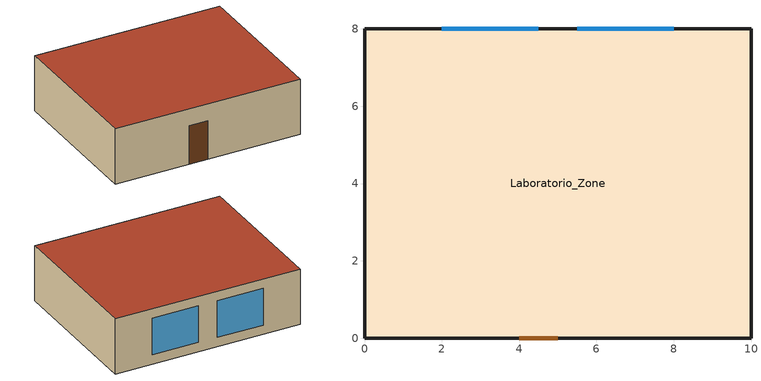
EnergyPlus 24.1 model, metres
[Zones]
Laboratorio_Zone
 floor ground (Floor_Construction): 0,0 0,8 10,8 10,0 z0
 wall outside (Wall_Exterior): 0,0 10,0 10,8 0,8 0,0 z0:3
 window (Window_Construction): 4.5,8 2,8 / 8,8 5.5,8 z0.5:2.5
 door (Wall_Interior): 4,0 5,0 z0:2.1
 roof outside (Roof_Construction): 0,8 0,0 10,0 10,8 z3
[Building]
Laboratorio_Arquitetura: North Axis {deg}=0; Terrain=Suburbs; Loads Convergence Tolerance Value=0.04; Temperature Convergence Tolerance Value {deltaC}=0.4; Solar Distribution=FullInteriorAndExterior; Maximum Number of Warmup Days=25; Minimum Number of Warmup Days=6
[Site:Location]
Fortaleza_CE_BRA: Latitude {deg}=-3.72; Longitude {deg}=-38.54; Time Zone {hr}=-3; Elevation {m}=21
[SizingPeriod:DesignDay] Day of Month=21; Dry-Bulb Temperature Range Modifier Type=DefaultMultipliers; Humidity Condition Type=Wetbulb; Barometric Pressure {Pa}=101289; Rain Indicator=No; Snow Indicator=No; Daylight Saving Time Indicator=No; Solar Model Indicator=ASHRAETau
Name | Month | Day Type | Maximum Dry-Bulb Temperature {C} | Daily Dry-Bulb Temperature Range {deltaC} | Wetbulb or DewPoint at Maximum Dry-Bulb {C} | Wind Speed {m/s} | Wind Direction {deg} | ASHRAE Clear Sky Optical Depth for Beam Irradiance (taub) | ASHRAE Clear Sky Optical Depth for Diffuse Irradiance (taud)
Fortaleza Ann Htg 99.6% Condns DB | 1 | WinterDesignDay | 23.5 | 0 | 21.5 | 4.5 | 90 | 0.325 | 2.461
Fortaleza Ann Clg .4% Condns DB=>MWB | 12 | SummerDesignDay | 33.5 | 7 | 26.5 | 4.9 | 110 | 0.556 | 1.779
[Material] Thermal Absorptance=0.9
Name | Roughness | Thickness {m} | Conductivity {W/m-K} | Density {kg/m3} | Specific Heat {J/kg-K} | Solar Absorptance | Visible Absorptance
Concrete_20cm | MediumRough | 0.2 | 1.75 | 2243 | 837 | 0.7 | 0.7
Brick_10cm | MediumRough | 0.1 | 0.89 | 1920 | 790 | 0.7 | 0.7
Plaster_2cm | Smooth | 0.02 | 0.72 | 1856 | 780 | 0.5 | 0.5
Insulation_5cm | MediumRough | 0.05 | 0.04 | 91 | 837 | 0.7 | 0.7
[WindowMaterial:SimpleGlazingSystem]
SimpleWindow_DoublePane: U-Factor {W/m2-K}=2.7; Solar Heat Gain Coefficient=0.7; Visible Transmittance=0.8
[Construction]
Wall_Exterior; Wall_Interior: Plaster_2cm, Brick_10cm, Plaster_2cm
Floor_Construction: Concrete_20cm
Roof_Construction: Concrete_20cm, Insulation_5cm
Window_Construction: SimpleWindow_DoublePane
[Zone]
Laboratorio_Zone: 0, 0, 0, 1, 1, autocalculate, autocalculate
[People]
Ocupacao_Lab: Zone or ZoneList=Laboratorio_Zone; Number of People Schedule=Ocupacao_Laboratorio; Number of People Calculation Method=People; Number of People=30; Fraction Radiant=0.3; Activity Level Schedule=ActivityLevel_Seated
[Lights]
Iluminacao_Lab: Zone or ZoneList=Laboratorio_Zone; Schedule=Iluminacao_Laboratorio; Design Level Calculation Method=Watts/Area; Watts per Zone Floor Area {W/m2}=12; Return Air Fraction=0; Fraction Radiant=0.42; Fraction Visible=0.18; Fraction Replaceable=1
[ElectricEquipment]
Equipamentos_Lab: Zone or ZoneList=Laboratorio_Zone; Schedule=Equipamentos_Laboratorio; Design Level Calculation Method=Watts/Area; Watts per Zone Floor Area {W/m2}=10; Fraction Latent=0; Fraction Radiant=0.5; Fraction Lost=0
[ZoneInfiltration:DesignFlowRate]
Infiltracao_Lab: Zone or ZoneList=Laboratorio_Zone; Schedule=Always_On; Design Flow Rate Calculation Method=flow/zone; Design Flow Rate {m3/s}=0.05; Constant Term Coefficient=1; Temperature Term Coefficient=0; Velocity Term Coefficient=0; Velocity Squared Term Coefficient=0
[ZoneControl:Thermostat]
Termostato_Lab: Zone or ZoneList=Laboratorio_Zone; Control Type Schedule=Zone_Control_Type_Sched; Control 1=Dual_Setpoint
[ThermostatSetpoint:DualSetpoint]
Dual_Setpoint: Heating Setpoint Temperature Schedule=Termostato_Aquecimento; Cooling Setpoint Temperature Schedule=Termostato_Resfriamento
[Sizing:Zone]
Laboratorio_Zone: Zone Cooling Design Supply Air Temperature Input Method=SupplyAirTemperature; Zone Cooling Design Supply Air Temperature {C}=13; Zone Heating Design Supply Air Temperature Input Method=SupplyAirTemperature; Zone Heating Design Supply Air Temperature {C}=50; Zone Cooling Design Supply Air Humidity Ratio {kg-H20/kg-air}=0.009; Zone Heating Design Supply Air Humidity Ratio {kg-H2O/kg-air}=0.015; Cooling Design Air Flow Method=DesignDay; Cooling Design Air Flow Rate {m3/s}=0; Cooling Minimum Air Flow Fraction=0; Heating Design Air Flow Method=DesignDay; Heating Design Air Flow Rate {m3/s}=0; Heating Maximum Air Flow Fraction=0
[Zone equipment]
Laboratorio_Zone: Laboratorio_Zone Ideal Loads Air System
[ZoneHVAC:IdealLoadsAirSystem]
Laboratorio_Zone Ideal Loads Air System: Maximum Heating Supply Air Temperature [C]=50; Minimum Cooling Supply Air Temperature [C]=13; Maximum Heating Supply Air Humidity Ratio [kg-H20/kg-air]=0.015; Minimum Cooling Supply Air Humidity Ratio [kg-H20/kg-air]=0.009; Heating Limit=NoLimit; Maximum Heating Air Flow Rate {m3/s}=autosize; Cooling Limit=NoLimit; Maximum Cooling Air Flow Rate {m3/s}=autosize; Dehumidification Control Type=ConstantSupplyHumidityRatio; Cooling Sensible Heat Ratio=0.7; Humidification Control Type=None; Demand Controlled Ventilation Type=None; Outdoor Air Economizer Type=NoEconomizer; Heat Recovery Type=None; Sensible Heat Recovery Effectiveness=0.7; Latent Heat Recovery Effectiveness=0.65
[Schedule:Compact]
Always_On: Through: 12/31, For: AllDays, Until: 24:00, 1
Ocupacao_Laboratorio: Through: 12/31, For: Weekdays, Until: 07:00, 0, Until: 12:00, 1, Until: 14:00, 0.5, Until: 18:00, 1, Until: 24:00, 0, For: SummerDesignDay WinterDesignDay, Until: 24:00, 1, For: AllOtherDays, Until: 24:00, 0
Iluminacao_Laboratorio: Through: 12/31, For: Weekdays, Until: 07:00, 0.05, Until: 18:00, 1, Until: 24:00, 0.05, For: AllOtherDays, Until: 24:00, 0.05
Equipamentos_Laboratorio: Through: 12/31, For: Weekdays, Until: 07:00, 0.1, Until: 18:00, 0.8, Until: 24:00, 0.1, For: AllOtherDays, Until: 24:00, 0.1
Termostato_Aquecimento: Through: 12/31, For: AllDays, Until: 24:00, 20
Termostato_Resfriamento: Through: 12/31, For: AllDays, Until: 24:00, 24
ActivityLevel_Seated: Through: 12/31, For: AllDays, Until: 24:00, 120
Zone_Control_Type_Sched: Through: 12/31, For: AllDays, Until: 24:00, 4
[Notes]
LABORATÓRIO DE ARQUITETURA - CAMPUS UFC QUIXADÁ
Simulação Térmica - Grupo 2
Descrição: Laboratório com 2 ar-condicionados, 2 janelas grandes, lousa
Versão compatível com EnergyPlus 24.1 (OpenStudio)
